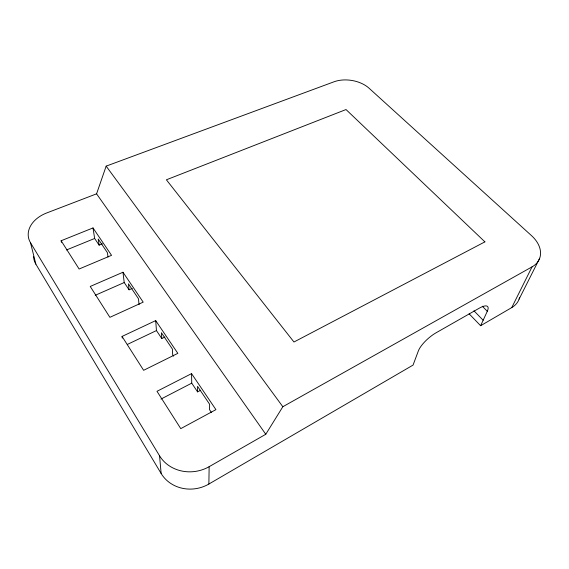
<?xml version="1.0" encoding="UTF-8"?>
<svg xmlns="http://www.w3.org/2000/svg" width="569" height="569" viewBox="0 0 569 569"><rect width="100%" height="100%" fill="white"/><g stroke="black" fill="none" stroke-linecap="round" stroke-linejoin="round"><path stroke-width="0.85" d="M208.873 484.041L209.143 466.687L265.78 434.268L282.836 406.728L532.051 266.861A30.89 21.188 21.1 0 0 531.531 235.658L369.025 88.181A25.513 15.932 9.1 0 0 334.074 81.772L106.154 166.134L96.581 193.83L46.722 212.955A30.484 21.707 -9.3 0 0 30.527 242.785L35.868 264.165L161.141 473.493A34.46 31.594 -12.4 0 0 208.873 484.041L413.058 365.085L418.357 350.931A18.094 5.846 -41.4 0 1 436.053 332.801L479.29 308.178A17.646 5.484 -42.4 0 1 487.292 311.286L480.627 325.717L469.119 313.811M480.627 325.717L511.744 307.594L532.051 266.861M519.099 299.116L539.675 258.255M191.561 373.627L215.921 409.637L180.771 428.635L156.994 391.301L191.561 373.627L191.739 383.157L197.585 391.87L200.665 390.256M160.942 399.082L191.739 383.157M122.271 338.078L122.05 336.428L155.693 320.61L156.454 330.575L161.788 338.527L164.946 336.997M127.321 344.451L156.454 330.575M122.975 272.245L143.196 302.139L109.888 317.331L90.229 286.456L122.975 272.245L124.213 282.537L129.099 289.813L132.264 288.398M95.229 295.297L124.213 282.537M61.452 242.373L61.125 240.751L93.01 227.934L94.646 238.475L99.127 245.154L102.399 243.802M66.495 249.962L94.646 238.475M482.299 306.222L487.292 311.286M473.963 310.809L483.152 320.247M106.154 166.134L282.836 406.728M96.581 193.83L265.78 434.268M93.01 227.934L111.545 255.339L79.119 269.009L61.125 240.751M155.693 320.61L177.841 353.349L143.623 370.305L122.05 336.428M173.609 356.144L172.684 354.764L172.393 349.053L161.39 332.737L161.788 338.527M211.433 412.511L209.548 409.701L209.634 404.289L197.543 386.358L197.585 391.87M30.527 242.785L159.555 455.805L161.141 473.493M99.127 245.154L98.202 239.016L107.42 252.686L108.032 257.039M129.099 289.813L128.416 283.824L138.459 298.725L139.056 304.657M519.568 297.615A29.005 20.875 22.5 0 1 511.744 307.594M35.868 264.165A29.545 21.515 -10 0 1 33.571 256.391M209.143 466.687A35.747 32.312 -10 0 1 159.555 455.805M484.909 241.861L293.96 342.005L166.39 179.797L346.016 109.547L484.909 241.861"/></g></svg>
